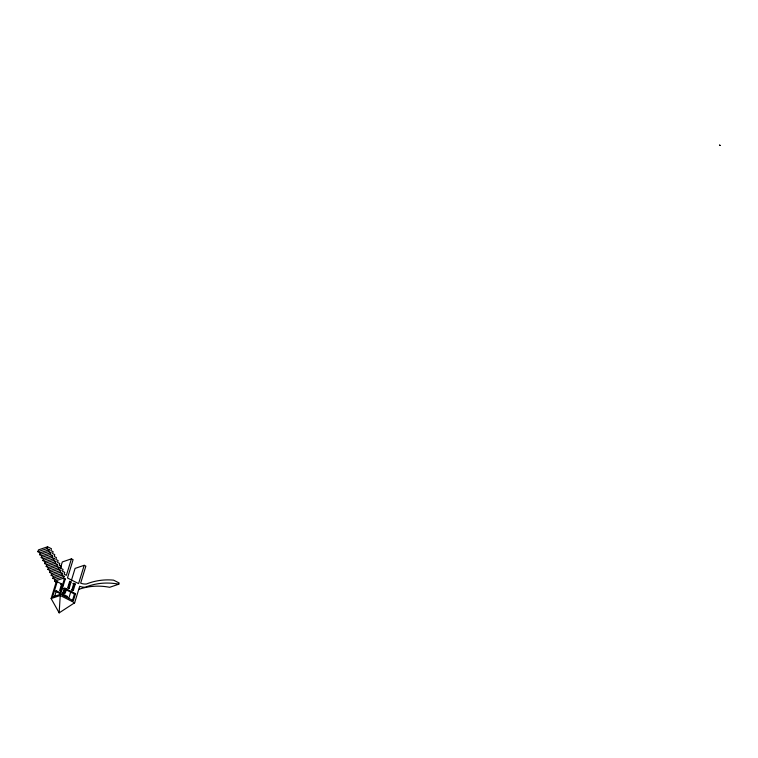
<?xml version="1.0" encoding="UTF-8"?>
<svg xmlns="http://www.w3.org/2000/svg" width="758" height="758" viewBox="0 0 758 758"><rect width="100%" height="100%" fill="white"/><g stroke="black" fill="none" stroke-linecap="round" stroke-linejoin="round"><path stroke-width="1.14" d="M71.46 580.249L75.08 568.405L84.185 565.297L85.853 566.141L80.661 583.12A15.008 12.602 71.2 0 0 86.535 583.973A80.898 67.955 71.2 0 1 111.218 579.974L113.567 580.154L119.139 582.978L118.769 584.2A80.898 67.955 71.2 0 0 85.569 587.137A15.008 12.602 71.2 0 1 79.694 586.285L74.654 602.762L59.162 612.871L60.233 595.466L65.273 578.989L63.606 578.146L54.5 581.244L55.059 579.415L64.165 576.317L63.606 578.146M40.117 552.838L39.558 554.666L48.664 551.568L49.232 549.74L40.117 552.838L37.9 551.72L38.459 549.891L47.565 546.783L51.449 548.745L50.89 550.583L53.107 551.701L52.548 553.53L54.775 554.657L54.216 556.486L56.433 557.604L55.874 559.442L58.091 560.56L57.532 562.389L59.749 563.516L59.19 565.345L61.407 566.463L60.848 568.301L63.066 569.419L62.507 571.248L64.733 572.375L64.165 574.204L66.391 575.322L71.423 558.845L73.09 559.688L67.49 577.994L78.586 583.613L84.185 565.297M41.216 557.623L41.775 555.794L50.89 552.686L50.331 554.524L41.216 557.623L43.443 558.75L52.548 555.642L51.989 557.471L42.874 560.579L43.443 558.75M37.9 551.72L47.005 548.612L47.565 546.783M44.542 563.526L45.101 561.697L54.206 558.599L53.647 560.427L44.542 563.526L46.759 564.653L55.865 561.545L55.306 563.384L46.2 566.482L46.759 564.653M47.858 569.438L48.417 567.609L57.523 564.502L56.964 566.33L47.858 569.438L50.075 570.556L59.181 567.458L58.622 569.286L49.516 572.385L50.075 570.556M51.174 575.341L51.733 573.512L60.848 570.404L60.289 572.243L51.174 575.341L53.401 576.468L62.507 573.361L61.948 575.189L52.833 578.297L53.401 576.468M59.162 612.871L51.127 598.564L56.158 582.087L57.21 581.737L61.654 583.973L59.693 590.387L61.076 591.088M60.299 568.538L62.317 561.953L71.423 558.845M57.21 581.737L52.548 596.991L59.55 594.604L64.222 579.349L65.273 578.989M54.519 596.83L56.357 590.814L60.394 592.851M60.356 590.378L61.985 585.034L63.037 584.674L61.407 590.018M62.8 592.851L63.852 592.491L65.16 588.217M64.193 593.552L65.491 589.279M66.543 588.919L65.235 593.192L63.852 592.491M69.139 588.341L71.091 581.936L69.708 581.234L67.746 587.639L69.139 588.341L68.087 588.701L70.049 582.296L71.091 581.936M68.637 598.839L70.968 591.202M73.867 583.338L71.906 589.743L73.299 590.444L75.26 584.039L73.867 583.338L72.815 583.698M72.313 601.056L74.464 594.035L75.516 593.675L73.365 600.696L62.27 595.087L64.411 588.066L75.516 593.675M60.602 584.333L61.654 583.973M75.26 584.039L74.208 584.399L72.247 590.804L73.299 590.444M56.357 590.814L55.306 591.174L66.401 596.783L67.453 596.423L62.412 593.874M51.127 598.564L60.233 595.466L74.654 602.762L73.602 603.122M118.769 584.2L109.664 587.298A80.898 67.955 71.2 0 0 79.069 589.269M47.005 548.612L49.232 549.74M48.664 551.568L50.89 552.686M50.331 554.524L52.548 555.642M51.989 557.471L54.206 558.599M53.647 560.427L55.865 561.545M39.558 554.666L41.775 555.794M55.306 563.384L57.523 564.502M56.964 566.33L59.181 567.458M42.874 560.579L45.101 561.697M58.622 569.286L60.848 570.404M60.289 572.243L62.507 573.361M46.2 566.482L48.417 567.609M61.948 575.189L64.165 576.317M64.222 579.349L64.771 579.624M49.516 572.385L51.733 573.512M52.833 578.297L55.059 579.415M54.5 581.244L56.158 582.087M63.359 588.426L74.464 594.035M72.531 590.008A15.008 12.602 71.2 0 1 71.555 589.743M719.541 145.129L720.1 145.413L719.541 145.129"/></g></svg>
